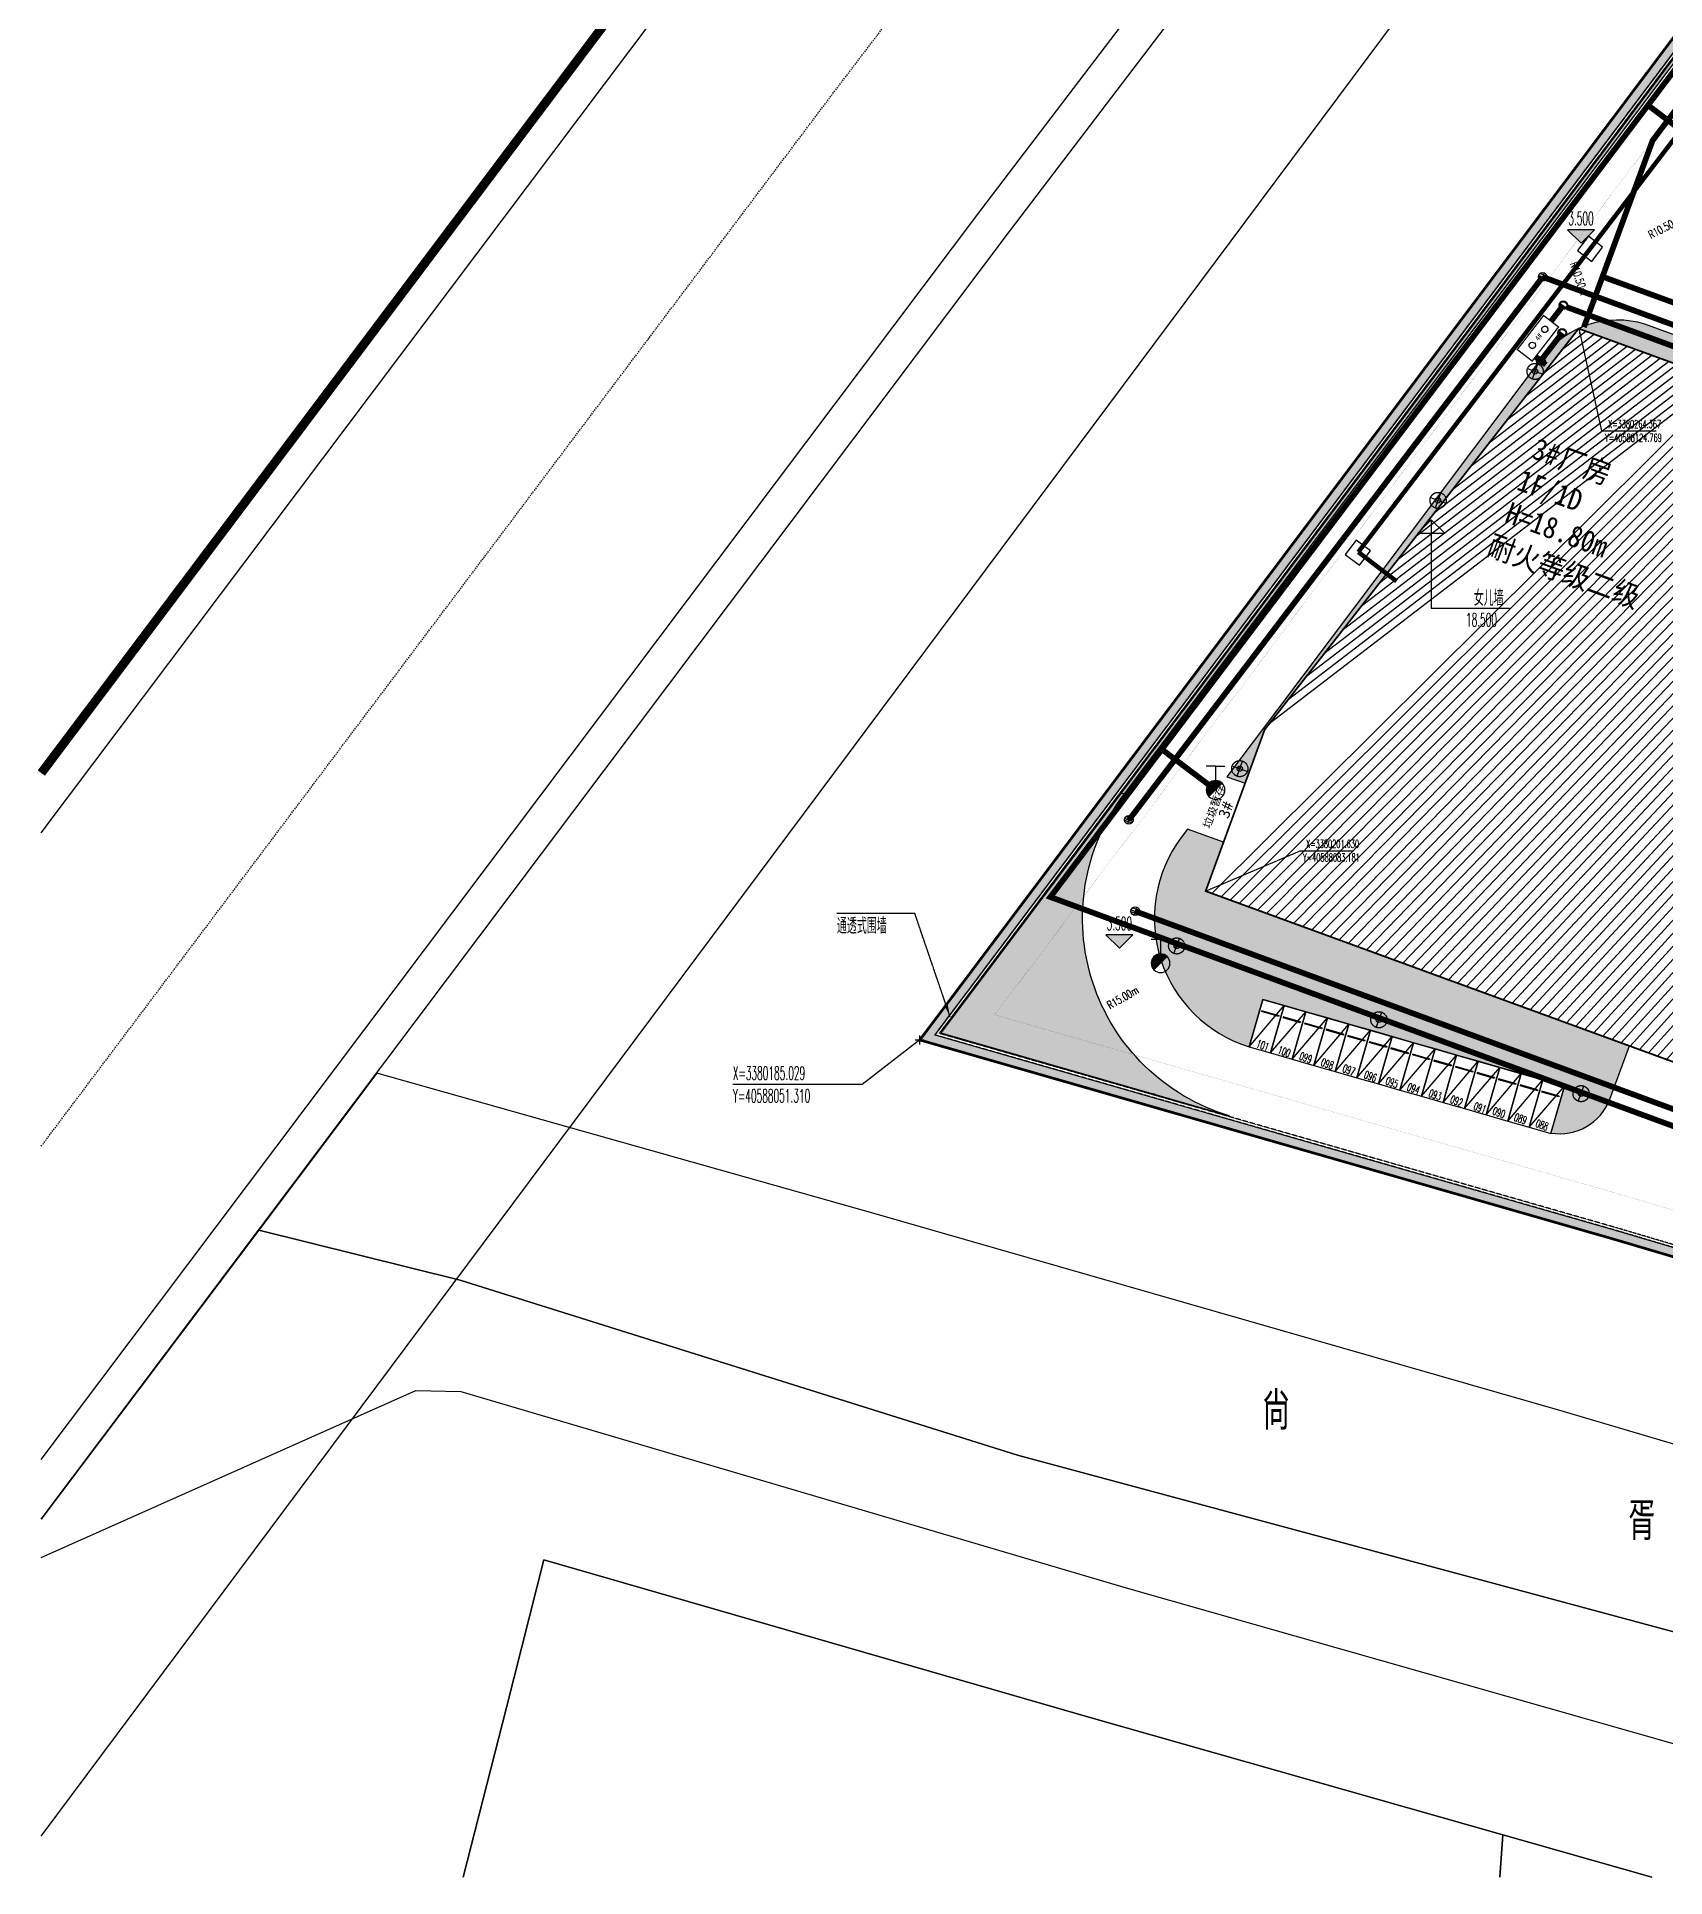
# Model space of a CAD drawing. Extents: x 40587128995 to 40589176181, y 3379422231 to 3381196839.
# Drawn here: x 40587952864 to 40588134414, y 3380091657 to 3380296907 of the extents above; entities that cross this region are included whole.
import ezdxf

# ---------------------------------------------------------------- set-up
doc = ezdxf.new("R2010")
doc.units = 0
doc.header["$LTSCALE"] = 10
for name, pattern in [('CENTER', [50.800000000000004, 31.75, -6.35, 6.35, -6.35]), ('CONTINOUS', [0]), ('DASH', [0.35, 0.25, -0.1]), ('DASHDOT', [25.399999999999995, 12.7, -6.349999999999999, 0, -6.349999999999999]), ('DOTE', [2.4200000000000004, 2, -0.2, 0.02, -0.2]), ('PHANTOM2', [31.749999999999986, 15.875, -3.174999999999999, 3.174999999999999, -3.174999999999999, 3.174999999999999, -3.174999999999999])]:
    doc.linetypes.add(name, pattern=pattern)
for name, color, linetype in [('0-HX', 1, 'Continuous'), ('00-GHBJ', 7, 'Continuous'), ('00-HLBJ', 5, 'Continuous'), ('A-AXIS-DOTE', 14, 'DOTE'), ('A-Car', 155, 'Continuous'), ('A-CURTAIN', 84, 'Continuous'), ('A-HATCH-1', 252, 'Continuous'), ('A-LIN-V', 9, 'Continuous'), ('A-SFCE', 30, 'Continuous'), ('A-建筑提资施工单位', 211, 'Continuous'), ('AS-WALL', 40, 'Continuous'), ('EQUIP_消火栓', 7, 'Continuous'), ('Gps-ZF污水', 2, 'TG_W'), ('JT-路缘石线', 5, 'Continuous'), ('JT-道路中心线', 1, 'DASHDOT'), ('JT-道路名称', 7, 'Continuous'), ('JT-道路红线', 7, 'Continuous'), ('PUB_TEXT', 7, 'Continuous'), ('WELL_污水', 2, 'Continuous'), ('WELL_雨水', 4, 'Continuous'), ('WIRE-照明', 1, 'Continuous'), ('YD-规划单元', 6, 'PHANTOM2'), ('建-尺寸', 3, 'Continuous'), ('建-文字', 7, 'Continuous'), ('建-标高', 3, 'Continuous'), ('建筑物控制线', 7, 'Continuous'), ('总-坐标', 3, 'Continuous'), ('高压线', 210, 'Continuous')]:
    doc.layers.add(name, color=color, linetype=linetype)
for name, color, linetype, lineweight in [('Gps-ZF消防', 1, 'TG_X', 60), ('Gps-ZF给水', 3, 'TG_J', 60), ('Gps-ZF雨水', 4, 'TG_Y', 60)]:
    doc.layers.add(name, color=color, linetype=linetype, lineweight=lineweight)
doc.styles.add('-宋体', font='', dxfattribs={"width": 0.75})
doc.styles.add('_TCH_DIM', font='SIMPLEX', dxfattribs={"width": 0.7, "bigfont": 'GBCBIG'})
doc.styles.add('A-DIM', font='SIMPLEX', dxfattribs={"bigfont": 'GBCBIG'})
doc.styles.add('A-STANDARD', font='SIMPLEX', dxfattribs={"width": 0.7, "bigfont": 'GBCBIG'})
doc.styles.get("Standard").update_dxf_attribs({"font": 'GBENOR', "width": 0.7, "bigfont": 'GBCBIG'})
doc.styles.add('TG_LINETYPE', font='SIMPLEX', dxfattribs={"width": 0.8, "height": 3, "bigfont": 'HZTXT'})
doc.styles.add('黑体', font='simhei.ttf', dxfattribs={"width": 0.9})
doc.styles.get('-宋体').set_extended_font_data('SimSun')
doc.linetypes.add('TG_GD', pattern='A,2,-0.7,["GD",TG_LINETYPE,S=0.1,R=0,X=-0.6,Y=-0.15],0', length=2.7)
doc.linetypes.add('TG_J', pattern='A,2,-0.3,["J",TG_LINETYPE,S=0.1,R=0,X=-0.23,Y=-0.15],0', length=2.3)
doc.linetypes.add('TG_W', pattern='A,2,-0.3,["W",TG_LINETYPE,S=0.1,R=0,X=-0.23,Y=-0.15],0', length=2.3)
doc.linetypes.add('TG_X', pattern='A,5,-0.3,["X",TG_LINETYPE,S=0.1,R=0,X=-0.23,Y=-0.15],0', length=5.3)
doc.linetypes.add('TG_Y', pattern='A,2,-0.3,["Y",TG_LINETYPE,S=0.1,R=0,X=-0.25,Y=-0.15],0', length=2.3)
pattern_1 = [(19.99999999999998, (440.107795715332, 194.2398300170898), (956.275963936384, 2050.740422578524), [240, -48, 64, -48, 240, -960]), (19.99999999999998, (348.5154342651367, 211.9834671020508), (956.275963936384, 2050.740422578524), [160, -120, 240, -120, 160, -800]), (19.99999999999998, (655.8504104614258, 1004.918022155762), (956.275963936384, 2050.740422578524), [200, -80, 200, -1120]), (19.99999999999998, (-205.3501281738281, 1032.003547668457), (956.275963936384, 2050.740422578524), [80, -160, 80, -1280]), (110, (-54.99931335449219, 1086.72677230835), (-2050.740422578524, 956.275963936384), [143.9999999999999, -1456]), (110, (724.3924865722656, 348.7915229797363), (-2050.740422578524, 956.275963936384), [159.9999999999999, -1440]), (110, (881.3766403198242, 1087.002857208252), (-2050.740422578524, 956.275963936384), [159.9999999999999, -1440]), (65.00000000000001, (925.3208694458008, 404.8966331481934), (-547.2322293314808, 1503.508193286057), [160, -2102.7416992]), (154.9999999999999, (534.4087371826172, 262.6162528991699), (-1503.508193286057, -547.2322293314808), [160, -2102.741699199999]), (83.43494882, (877.4794540405273, 395.9972076416016), (-547.2322292444445, 1503.508193285503), [160, -3417.7087632]), (95.96375653, (799.5678939819336, 376.1531410217285), (-547.2322291846804, 1503.508193052025), [159.9999999999999, -6436.969001599999]), (95.96375653, (956.5520477294922, 1114.364471435547), (-547.2322291846804, 1503.508193052025), [128, -6468.969001599999]), (95.96375653, (-24.92916107177734, 1097.671417236328), (-547.2322291846804, 1503.508193052025), [112, -6484.969001599998]), (124.03624347, (649.2170791625977, 321.4299125671387), (-547.2322292935037, 1503.508193012417), [160, -6436.9690016]), (124.03624347, (806.2012252807617, 1059.641246795654), (-547.2322292935037, 1503.508193012417), [128, -6468.9690016]), (124.03624347, (-85.06947326660156, 1075.782127380371), (-547.2322292935037, 1503.508193012417), [112, -6484.9690016]), (136.5650512, (576.7778244018555, 286.5507621765137), (-547.2322299226216, 1503.508193038666), [159.9999999999999, -3417.706876319999])]

# ---------------------------------------------------------------- blocks, each defined once
blk = doc.blocks.new('GGRrrrr')
at = {"layer": 'A-CURTAIN'}
h = blk.add_hatch(dxfattribs=at)
h.set_pattern_fill('草坪或沼泽', color=256, scale=400, angle=19.99999999999998)
h.set_pattern_definition(pattern_1)
h.paths.add_polyline_path([(1393117.320922852, 618300.9193000793), (1393292.936767578, 540880.4741477966), (1330517.002159119, 532866.5696678162), (1241737.975387573, 527102.5202484131), (1161598.890319824, 521245.7613601685), (1240382.850791931, 783371.5528144836), (1244595.073738098, 797109.7279624939), (1261185.678756714, 852563.1131820679), (1335771.367614746, 847453.3053207397), (1355485.375518799, 842594.5098495483), (1380777.422203064, 840861.7712898254), (1392639.610717773, 828900.035358429), (1392845.235137939, 738250.2696037292), (1391845.237701416, 738248.0012702942), (1391806.246421814, 755447.9559936523), (1391306.45426178, 755446.8222770691), (1391785.831069946, 764447.9511528015), (1391640.544288635, 828487.3259391785), (1380332.88168335, 839889.8824043274), (1355330.389472961, 841602.7838134766), (1335616.381584167, 846461.5792884827), (1261914.650527954, 851510.8278846741), (1245552.140869141, 796819.8416023254), (1241339.732727051, 783081.0626220703), (1162974.660324097, 522348.9729347229), (1241669.135520935, 528100.1562232971), (1330421.199440002, 533862.4550628662), (1392290.937599182, 541760.6755371094), (1392117.323532104, 618298.6509666443)])
h.paths.add_polyline_path([(1393076.15146637, 636450.5321846008), (1392076.154045105, 636448.2638511658), (1392062.989784241, 641998.404788971), (1391563.607894897, 641997.2195243835), (1392041.628883362, 650998.2749595642), (1391886.520614624, 720048.3890342712), (1392886.518035889, 720050.6573638916)])
h = blk.add_hatch(dxfattribs=at)
h.set_pattern_fill('草坪或沼泽', color=256, scale=400, angle=19.99999999999998)
h.set_pattern_definition([(19.99999999999998, (440.107795715332, 194.2398300170898), (956.2759639363836, 2050.740422578524), [240, -48, 64, -48, 240, -960]), (19.99999999999998, (348.5154342651367, 211.9834671020508), (956.2759639363836, 2050.740422578524), [160, -120, 240, -120, 160, -800]), (19.99999999999998, (655.8504104614258, 1004.918022155762), (956.2759639363836, 2050.740422578524), [200, -80, 200, -1120]), (19.99999999999998, (-205.3501281738281, 1032.003547668457), (956.2759639363836, 2050.740422578524), [80, -160, 80, -1280]), (110, (-54.99931335449219, 1086.72677230835), (-2050.740422578524, 956.2759639363836), [143.9999999999999, -1456]), (110, (724.3924865722656, 348.7915229797363), (-2050.740422578524, 956.2759639363836), [159.9999999999999, -1440]), (110, (881.3766403198242, 1087.002857208252), (-2050.740422578524, 956.2759639363836), [159.9999999999999, -1440]), (65.00000000000001, (925.3208694458008, 404.8966331481934), (-547.2322293314807, 1503.508193286057), [160, -2102.7416992]), (154.9999999999999, (534.4087371826172, 262.6162528991699), (-1503.508193286057, -547.2322293314807), [160, -2102.741699199999]), (83.43494882, (877.4794540405273, 395.9972076416016), (-547.2322292444445, 1503.508193285503), [160, -3417.7087632]), (95.96375653, (799.5678939819336, 376.1531410217285), (-547.2322291846804, 1503.508193052025), [159.9999999999999, -6436.969001599999]), (95.96375653, (956.5520477294922, 1114.364471435547), (-547.2322291846804, 1503.508193052025), [128, -6468.969001599999]), (95.96375653, (-24.92916107177734, 1097.671417236328), (-547.2322291846804, 1503.508193052025), [112, -6484.969001599998]), (124.03624347, (649.2170791625977, 321.4299125671387), (-547.2322292935037, 1503.508193012417), [160, -6436.9690016]), (124.03624347, (806.2012252807617, 1059.641246795654), (-547.2322292935037, 1503.508193012417), [128, -6468.9690016]), (124.03624347, (-85.06947326660156, 1075.782127380371), (-547.2322292935037, 1503.508193012417), [112, -6484.9690016]), (136.5650512, (576.7778244018555, 286.5507621765137), (-547.232229922622, 1503.508193038667), [159.9999999999999, -3417.706876319999])])
edge = h.paths.add_edge_path()
edge.add_line((1391002.783584595, 755446.1334381104), (1391033.862896324, 755969.2298610318))
edge.add_line((1391033.86289978, 755969.2298622131), (1391484.60933056, 764440.2374043328))
edge.add_line((1391484.609329224, 764440.2374038696), (1391240.917746339, 828322.242167785))
edge.add_line((1391240.917747498, 828322.2421684265), (1380155.065434195, 839501.1268444082))
edge.add_line((1380155.065429688, 839501.1268424988), (1355268.395031075, 841206.093397873))
edge.add_line((1355268.39503479, 841206.0933990479), (1335554.387081419, 846064.8888675765))
edge.add_line((1335554.387077332, 846064.8888664246), (1262206.239214119, 851089.9137592164))
edge.add_line((1262206.239219666, 851089.9137611389), (1173161.430034699, 554852.1791891612))
edge.add_line((1173161.430030823, 554852.1791877747), (1173522.489795612, 554879.6278408373))
edge.add_line((1173522.4897995, 554879.6278419495), (1259298.694751966, 840247.1814245735))
edge.add_line((1259298.694747925, 840247.1814231873), (1260664.251583645, 840250.287743258))
edge.add_line((1260664.251579285, 840250.2877464294), (1260650.720505403, 845748.0085758491))
edge.add_line((1260650.72051239, 845748.0085716248), (1335651.042472096, 845918.1516353745))
edge.add_line((1335651.042472839, 845918.151638031), (1335663.543034486, 840420.7167655955))
edge.add_line((1335663.543029785, 840420.7167663574), (1342663.498677632, 840436.620142065))
edge.add_line((1342663.498680115, 840436.6201400757), (1342656.698541388, 843434.4194341273))
edge.add_line((1342656.698539734, 843434.4194335938), (1345656.684828249, 843441.2245361431))
edge.add_line((1345656.684829712, 843441.2245368958), (1345663.514863657, 840443.5152480957))
edge.add_line((1345663.514862061, 840443.515247345), (1365660.002805453, 840488.87754378))
edge.add_line((1365660.002807617, 840488.8775444031), (1374552.106933233, 839873.2337869616))
edge.add_arc((1367357.655082703, 824128.4532546997), 17310.63983173795, 5.5802626876526915, 65.44234737564938, ccw=False)
edge.add_line((1384586.259040833, 825811.7408561707), (1385552.940604924, 825812.0992239242))
edge.add_line((1385552.940605164, 825812.0992240906), (1390246.63666195, 825822.7249858105))
edge.add_line((1390246.636665344, 825822.72498703), (1390404.911168448, 755445.2751032704))
edge.add_line((1390404.911170959, 755445.2751045227), (1391002.783589707, 755446.1334401162))
h = blk.add_hatch(dxfattribs=at)
h.set_pattern_fill('草坪或沼泽', color=256, scale=400, angle=19.99999999999998)
h.set_pattern_definition(pattern_1)
edge = h.paths.add_edge_path()
edge.add_line((1185748.074562073, 560630.0388450623), (1185733.640342871, 566993.2914012733))
edge.add_line((1185733.640342712, 566993.2914009094), (1203143.912731761, 621069.6545047899))
edge.add_line((1203143.912742615, 621069.6545028687), (1235910.93553076, 621144.0030057082))
edge.add_arc((1232910.943313599, 621137.1773109436), 2999.999985297673, 0.1303612998922534, 87.61311056244813)
edge.add_line((1233035.884391785, 624134.5744552612), (1209907.398558564, 624081.9055503625))
edge.add_arc((1210514.833221436, 613566.1014328003), 10533.33342763112, 93.30595849659449, 162.2692528149877)
edge.add_line((1200481.852256775, 616773.9675941467), (1193114.388335245, 592268.2086978712))
edge.add_line((1193114.388336182, 592268.2086982727), (1183603.077510351, 560625.1731884984))
edge.add_line((1183603.077507019, 560625.1731872559), (1185748.074572494, 560630.0388427951))
h = blk.add_hatch(dxfattribs=at)
h.set_pattern_fill('草坪或沼泽', color=256, scale=400, angle=19.99999999999998)
h.set_pattern_definition(pattern_1)
edge = h.paths.add_edge_path()
edge.add_line((1173512.305244446, 554845.7449989319), (1173155.085936737, 554831.0713842202))
edge.add_line((1173155.0859375, 554831.0713844299), (1163524.968235145, 522790.2575555341))
edge.add_line((1163524.968238831, 522790.2575569153), (1188194.999978613, 524593.2033733372))
edge.add_line((1188194.999977112, 524593.2033729553), (1196898.305926643, 525229.2620976403))
edge.add_arc((1195519.698471069, 548182.0357627869), 22994.13789069359, 163.1539962715134, 273.4372146258146, ccw=False)
h = blk.add_hatch(dxfattribs=at)
h.set_pattern_fill('草坪或沼泽', color=256, scale=400, angle=19.99999999999998)
h.set_pattern_definition(pattern_1)
edge = h.paths.add_edge_path()
edge.add_line((1185763.953125, 553630.0568504333), (1181497.566036912, 553620.3790911356))
edge.add_line((1181497.56603241, 553620.3790893555), (1181163.316101037, 552508.3680380676))
edge.add_arc((1195532.515228271, 548191.2631492615), 15003.70881224868, 163.2775469475754, 272.9902600297627)
edge.add_line((1196315.20161438, 533207.983127594), (1195914.317433031, 538693.353841225))
edge.add_line((1195914.317428589, 538693.3538398743), (1230821.221517936, 541244.4351195028))
edge.add_line((1230821.22151947, 541244.4351196289), (1231217.218756597, 535825.9330934063))
edge.add_line((1231217.21875, 535825.9330940247), (1231219.128530798, 535799.8013059333))
edge.add_arc((1230091.420585632, 541693.2821273804), 6000.403436568175, 280.8325127464313, 359.2841170360192)
edge.add_line((1236091.355659485, 541618.3119468689), (1236076.986068722, 547944.4649811573))
edge.add_line((1236076.986068726, 547944.4649810791), (1185777.108986019, 547830.3659859998))
edge.add_line((1185777.108985901, 547830.3659858704), (1185763.953120482, 553630.0568484234))
blk.add_line((1188194.999992371, 524652.3215293884), (1188194.999977112, 524593.2033729553), dxfattribs=at)
for points in [[(1330517.002159119, 532866.5696678162), (1241737.975387573, 527102.5202484131), (1161598.890319824, 521245.7613601685), (1240382.850791931, 783371.5528144836)], [(1241339.732727051, 783081.0626220703), (1162974.660324097, 522348.9729347229), (1241669.135520935, 528100.1562232971), (1330421.199440002, 533862.4550628662)], [(1262206.239219666, 851089.9137611389), (1173161.430030823, 554852.1791877747), (1173522.4897995, 554879.6278419495), (1259298.694747925, 840247.1814231873)]]:
    blk.add_lwpolyline(points, dxfattribs=at)
for points in [[(1185748.074562073, 560630.0388450623), (1185733.640342712, 566993.2914009094), (1203143.912742615, 621069.6545028687), (1235910.935531616, 621144.0030059814, 0.4014032657888819), (1233035.884391785, 624134.5744552612), (1209907.3985672, 624081.9055480957, 0.3103326616780871), (1200481.852256775, 616773.9675941467), (1193114.388336182, 592268.2086982727), (1183603.077507019, 560625.1731872559)], [(1185763.953125, 553630.0568504333), (1181497.56603241, 553620.3790893555), (1181163.316101074, 552508.3680381775, 0.5189748700477782), (1196315.20161438, 533207.983127594), (1196315.20161438, 533207.983127594), (1195914.317428589, 538693.3538398743), (1230821.22151947, 541244.4351196289), (1231217.21875, 535825.9330940247), (1231219.12853241, 535799.8013038635, 0.3563377193979856), (1236091.355659485, 541618.3119468689), (1236076.986068726, 547944.4649810791), (1185777.108985901, 547830.3659858704)]]:
    blk.add_lwpolyline(points, format="xyb", close=True, dxfattribs=at)
blk.add_lwpolyline([(1173512.305244446, 554845.7449989319), (1173155.0859375, 554831.0713844299), (1163524.968238831, 522790.2575569153), (1188194.999977112, 524593.2033729553), (1196898.305923462, 525229.262096405, -0.5221387178512485), (1173512.305244446, 554845.7449989319)], format="xyb", dxfattribs=at)
blk = doc.blocks.new('建筑-停车位-2400x5300')
blk.add_lwpolyline([(-49.99999999813735, 199.9999999757856), (-50.00000090897083, -5299.999999886379), (2449.999999089167, -5299.999999826774), (2449.999999998137, 200.0000000335276)], close=True)
for points in [[(2449.999999998137, 200.0000000335276), (-50.00000090897083, -5299.999999886379)], [(199.9999990900978, -3953.625492763415), (2199.999999090098, -3953.625492763415)], [(199.9999990900978, -4053.625492763415), (199.9999990900978, -3953.625492763415)], [(199.9999990900978, -4053.625492763415), (2199.999999090098, -4053.625492763415)], [(2199.999999090098, -4053.625492763415), (2199.999999090098, -3953.625492763415)]]:
    blk.add_lwpolyline(points)
blk = doc.blocks.new('G$C29A62568')
at = {"layer": 'A-Car', "extrusion": (7.110402563980044e-08, 1.939792531973538e-07, 0.9999999999999788), "rotation": 163.8498797130952}
for p in [(40588089603.94749, 3380184370.390605, 3541.662203707585), (40588092005.28807, 3380183675.003173, 3541.662239561831), (40588094406.62849, 3380182979.615669, 3541.662275416053), (40588096807.96908, 3380182284.228163, 3541.662311270283), (40588099209.30947, 3380181588.840583, 3541.662347124491), (40588101610.65005, 3380180893.453147, 3541.662382978735), (40588104011.99055, 3380180198.065653, 3541.662418832972), (40588106413.33098, 3380179502.678147, 3541.662454687192), (40588108814.67155, 3380178807.290643, 3541.662490541424), (40588111216.01197, 3380178111.903205, 3541.66252639566), (40588113617.35252, 3380177416.515772, 3541.662562249901), (40588116018.69295, 3380176721.128339, 3541.662598104139), (40588118420.03382, 3380176025.740703, 3.402399852619055), (40588120821.37433, 3380175330.353196, 3.402399852616782)]:
    blk.add_blockref('建筑-停车位-2400x5300', p, dxfattribs=at)
blk = doc.blocks.new('55555555555555555555555555555')
at = {"layer": '建-文字', "style": 'A-STANDARD', "width": 0.4941176470588236}
for s, p in [('101', (40588088737.00387, 3380184250.540771)), ('100', (40588091139.91292, 3380183560.592903)), ('099', (40588093542.82198, 3380182870.645033)), ('098', (40588095945.73098, 3380182180.697177)), ('097', (40588098348.64005, 3380181490.749302)), ('096', (40588100751.54911, 3380180800.80143)), ('095', (40588103154.45812, 3380180110.853571)), ('094', (40588105557.36718, 3380179420.905703)), ('093', (40588107960.27628, 3380178730.957824)), ('092', (40588110363.18529, 3380178041.010108)), ('091', (40588112956.099, 3380177281.641963)), ('090', (40588115082.93716, 3380176748.730417)), ('089', (40588117485.84621, 3380176058.782547)), ('088', (40588119888.75526, 3380175368.834669))]:
    blk.add_text(s, height=892.5, rotation=339.9297114345931, dxfattribs=at).set_placement(p)
blk = doc.blocks.new('G$C8544DC05')
at = {"layer": 'A-AXIS-DOTE'}
for points in [[(-0.4500000402331352, -1.499999985098839), (0.4499999657273293, -1.49999999627471)], [(-5.21540641784668e-08, -1.949999995529652), (-7.450580596923828e-09, -1.049999989569187)]]:
    blk.add_lwpolyline(points, dxfattribs=at)
at = {"layer": 'A-LIN-V', "linetype": 'DASH', "ltscale": 0.001}
blk.add_circle((-3.725290298461914e-08, -1.49999999627471), 0.4500000024073871, dxfattribs=at)
at = {"layer": 'A-LIN-V'}
blk.add_circle((-3.725290298461914e-08, -1.49999999627471), 0.1500000024073871, dxfattribs=at)
at = {"layer": '建-文字', "style": 'A-STANDARD', "width": 0.7}
blk.add_text('路灯', height=0.1762962962962963, dxfattribs=at).set_placement((-0.120827428996563, -1.579730201512575))
blk = doc.blocks.new('00总图-C')
at = {"layer": 'A-AXIS-DOTE'}
blk.add_hatch(color=256, dxfattribs=at).paths.add_polyline_path([(40588054689.25334, 3380187610.625519), (40588054394.30681, 3380189094.878442), (40588054015.7234, 3380188965.748251)], flags=17)
at = {"layer": 'A-HATCH-1'}
h = blk.add_hatch(dxfattribs=at)
h.set_pattern_fill('ANSI31', color=256, scale=600)
h.set_pattern_definition([(45, (0, 0), (-673.5192090801867, 673.5192090801867), [])])
h.paths.add_polyline_path([(40588089757.16908, 3380219628.731724), (40588083180.85894, 3380201629.203375), (40588257603.73141, 3380137902.038649), (40588282723.98868, 3380206656.82238), (40588124769.27721, 3380264367.177512)])
at = {"layer": '建-标高'}
for points in [[(40588125031.82762, 3380273879.753905), (40588126531.82762, 3380275379.753905), (40588123531.82762, 3380275379.753905)], [(40588073559.75908, 3380195263.441412), (40588075059.75908, 3380196763.441412), (40588072059.75908, 3380196763.441412)]]:
    blk.add_hatch(color=256, dxfattribs=at).paths.add_polyline_path(points, flags=17)
at = {"layer": '总-坐标'}
for points in [[(40588124769.27729, 3380264367.177482), (40588124821.12871, 3380263764.092528), (40588124977.33083, 3380263798.746521)], [(40588083180.97771, 3380201629.528559), (40588083764.2455, 3380201791.388724), (40588083701.46056, 3380201938.55547)]]:
    blk.add_hatch(color=256, dxfattribs=at).paths.add_polyline_path(points, flags=17)
at = {"color": 1, "linetype": 'DASH', "ltscale": 3, "const_width": 300}
blk.add_lwpolyline([(40588374373.70446, 3380393980.898591), (40588367371.55781, 3380409302.927993), (40588344233.50639, 3380419662.492842), (40588327409.83178, 3380431029.725266), (40588259176.22743, 3380461579.853973), (40588224457.8989, 3380415266.100388), (40588215760.93867, 3380403827.430825), (40588051310.19777, 3380185028.900704), (40588128542.3989, 3380162853.200386), (40588213851.09889, 3380137607.100389), (40588275532.99889, 3380123451.400389)], close=True, dxfattribs=at)
at = {"layer": '0-HX', "linetype": 'CENTER', "ltscale": 0.2}
blk.add_line((40588128542.4, 3380162853.2), (40588213851.10001, 3380137607.1), dxfattribs=at)
blk.add_lwpolyline([(40588374373.70446, 3380393980.898591), (40588367371.55781, 3380409302.927993), (40588344233.50639, 3380419662.492842), (40588327409.83178, 3380431029.725266), (40588259176.22743, 3380461579.853973), (40588224457.8989, 3380415266.100388), (40588215760.93867, 3380403827.430825), (40588051310.19777, 3380185028.900704), (40588128542.3989, 3380162853.200386), (40588213851.09889, 3380137607.100389), (40588275532.99889, 3380123451.400389)], close=True, dxfattribs=at)
at = {"layer": '00-GHBJ', "lineweight": -3}
for points in [[(40588228683.5981, 3380091657.2), (40588181681.8, 3380105459.5), (40588181681.8, 3380105459.5), (40588178373.6, 3380106324.8), (40588178373.6, 3380106324.8), (40588166203.7, 3380110004.7), (40588166203.7, 3380110004.7), (40588137573.4, 3380118412.2), (40588137573.4, 3380118412.2), (40588062190.1, 3380138734.1), (40588062190.1, 3380138734.1), (40588000055.7, 3380158223.4), (40588000055.7, 3380158223.4), (40587977606.9, 3380163829.5), (40587977606.9, 3380163829.5), (40587953364.21122, 3380131584.331925)], [(40588116314.8, 3380096380.5), (40588070169, 3380109506), (40588070169, 3380109506), (40588009396.6, 3380127037.2), (40588009396.6, 3380127037.2), (40588005244.1, 3380110573.2), (40588005244.1, 3380110573.2), (40588000409.47869, 3380091657.2)], [(40588005244.1, 3380110573.2), (40588009396.6, 3380127037.2), (40588009396.6, 3380127037.2), (40588070169, 3380109506), (40588070169, 3380109506), (40588116314.8, 3380096380.5), (40588116314.8, 3380096380.5), (40588132920.57584, 3380091657.2)], [(40588000409.47517, 3380091657.2), (40588005244.1, 3380110573.2)], [(40588132920.57584, 3380091657.2), (40588116314.8, 3380096380.5), (40588116314.8, 3380096380.5), (40588115981.39875, 3380091657.2)], [(40588115981.39875, 3380091657.2), (40588116314.8, 3380096380.5)]]:
    blk.add_lwpolyline(points, dxfattribs=at)
at = {"layer": '00-HLBJ'}
blk.add_lwpolyline([(40588273516.70723, 3380103361.461239), (40588208738.72647, 3380118227.628645), (40588208738.72647, 3380118227.628645), (40588122911.82647, 3380143627.128645), (40588122911.82647, 3380143627.128645), (40588045797.12647, 3380165769.128645), (40588045797.12647, 3380165769.128645), (40587990761.70316, 3380181326.658241), (40587990761.70316, 3380181326.658241), (40587977606.90001, 3380163829.5), (40587977606.90001, 3380163829.5), (40588000055.70001, 3380158223.400001), (40588000055.70001, 3380158223.400001), (40588062190.10002, 3380138734.1), (40588062190.10002, 3380138734.1), (40588137573.40002, 3380118412.200001), (40588137573.40002, 3380118412.200001), (40588166203.70001, 3380110004.700001), (40588166203.70001, 3380110004.700001), (40588178373.60001, 3380106324.800001), (40588178373.60001, 3380106324.800001), (40588181681.80001, 3380105459.5), (40588181681.80001, 3380105459.5), (40588228683.59811, 3380091657.2)], dxfattribs=at)
at = {"layer": 'A-AXIS-DOTE'}
for p, q in [((40588050753.73432, 3380199148.765337), (40588042071.07278, 3380199148.765337)), ((40588054689.25334, 3380187610.625519), (40588050753.73432, 3380199148.765337))]:
    blk.add_line(p, q, dxfattribs=at)
at = {"layer": 'A-SFCE', "linetype": 'DASH'}
for points in [[(40588297421.67845, 3380186275.2518), (40588274896.56686, 3380124623.454611), (40588214105.07052, 3380138574.811246), (40588128822.27942, 3380163813.243817), (40588052982.28779, 3380185589.19868), (40588216558.6606, 3380403224.398946), (40588225255.99951, 3380414663.566556), (40588259497.00459, 3380460340.577489), (40588326921.93321, 3380430152.515933), (40588343745.60792, 3380418785.283481), (40588361534.81735, 3380410820.547568), (40588366618.76474, 3380408544.319479), (40588373293.57961, 3380393938.554342), (40588351315.52277, 3380333784.059697), (40588347755.68797, 3380325498.369755)], [(40588297139.89675, 3380186378.203611), (40588274705.63725, 3380124975.070877), (40588214181.26199, 3380138865.124507), (40588128906.24356, 3380164101.256846), (40588053483.91479, 3380185757.288075), (40588216797.97619, 3380403043.488082), (40588225495.42977, 3380414482.806521), (40588259593.23772, 3380459968.794543), (40588326775.56367, 3380429889.353124), (40588343599.23837, 3380418522.120672), (40588361412.22539, 3380410546.738856), (40588366392.92683, 3380408316.736924), (40588372969.54214, 3380393925.851067), (40588351036.59865, 3380333894.832758), (40588347480.05086, 3380325616.793515)]]:
    blk.add_lwpolyline(points, dxfattribs=at)
at = {"layer": 'AS-WALL', "color": 20, "true_color": 0xf72408, "const_width": 200.0000000000001}
blk.add_lwpolyline([(40588089757.16908, 3380219628.731724), (40588083180.85894, 3380201629.203375), (40588257603.73141, 3380137902.038649), (40588282723.98868, 3380206656.82238), (40588124769.27721, 3380264367.177512)], close=True, dxfattribs=at)
at = {"layer": 'JT-路缘石线', "ltscale": 10}
for p, q in [((40588058241.99999, 3380277739), (40588135061.59999, 3380378654.9)), ((40587953364.21122, 3380138241.233315), (40588058241.99999, 3380277739))]:
    blk.add_line(p, q, dxfattribs=at)
blk.add_lwpolyline([(40587953364.21122, 3380208139.30594), (40588024743.6, 3380303080.9), (40588101635.59999, 3380404092), (40588151823.79999, 3380470101.9), (40588161238.59999, 3380482661.1)], dxfattribs=at)
at = {"layer": 'JT-道路中心线', "flags": 128}
blk.add_lwpolyline([(40587953364.21122, 3380173190.251926), (40588041492.8, 3380290410), (40588118350.4, 3380391375.9), (40588168585.5, 3380457447.5), (40588202101.37713, 3380502157.2)], dxfattribs=at)
at = {"layer": 'JT-道路红线', "const_width": 1000}
blk.add_lwpolyline([(40587953364.21122, 3380214796.220332), (40588021553.3, 3380305494.4), (40588098451.8, 3380406514.1), (40588148631.09999, 3380472512.2), (40588157708.3, 3380484621.1)], dxfattribs=at)
at = {"layer": 'JT-道路红线'}
blk.add_lwpolyline([(40587953364.21122, 3380131584.317257), (40588061432.3, 3380275325.5), (40588138244.59999, 3380376231.9), (40588138247.59999, 3380376235.7), (40588138250.49999, 3380376239.6), (40588138253.39999, 3380376243.4), (40588191826.09999, 3380446704.8)], dxfattribs=at)
at = {"layer": 'YD-规划单元', "ltscale": 2, "const_width": 1, "flags": 128}
blk.add_lwpolyline([(40588202729.90428, 3380502157.2), (40588184977.99999, 3380477547.2), (40588119207.59999, 3380393357.8), (40588029278.7, 3380274194.2), (40587961257.39999, 3380183824), (40587953364.21122, 3380173332.789425)], dxfattribs=at)
at = {"layer": '建-尺寸'}
for points in [[(40588133211.0677, 3380274134.735587, 0, 0, 0), (40588139605.25226, 3380277444.47935, 198, 0, 0), (40588140138.10098, 3380277720.29133, 0, 0, 0)], [(40588123510.95014, 3380271280.306677, 0, 0, 0), (40588125384.69237, 3380265475.099876, 198, 0, 0), (40588125568.99157, 3380264904.106179, 0, 0, 0)], [(40588072912.81543, 3380188221.802412, 0, 0, 0), (40588078389.41016, 3380191358.374454, 198, 0, 0), (40588078910.06547, 3380191656.565752, 0, 0, 0)]]:
    blk.add_lwpolyline(points, format="xyseb", dxfattribs=at)
at = {"layer": '建-标高'}
for p, q in [((40588125031.82762, 3380273879.753905), (40588123531.82762, 3380275379.753905)), ((40588126531.82762, 3380275379.753905), (40588123531.82762, 3380275379.753905)), ((40588125031.82762, 3380273879.753905), (40588126531.82762, 3380275379.753905)), ((40588108332.36956, 3380243034.628854), (40588106832.36956, 3380241534.628854)), ((40588108332.36956, 3380243034.628854), (40588109832.36956, 3380241534.628854)), ((40588108332.36956, 3380243034.628854), (40588108332.36956, 3380233187.296232)), ((40588106832.36956, 3380241534.628854), (40588109832.36956, 3380241534.628854)), ((40588108332.36956, 3380233187.296232), (40588117074.57379, 3380233187.296232)), ((40588073559.75908, 3380195263.441412), (40588072059.75908, 3380196763.441412)), ((40588075059.75908, 3380196763.441412), (40588072059.75908, 3380196763.441412)), ((40588073559.75908, 3380195263.441412), (40588075059.75908, 3380196763.441412))]:
    blk.add_line(p, q, dxfattribs=at)
at = {"layer": '建筑物控制线', "color": 6, "linetype": 'CENTER', "ltscale": 0.2, "const_width": 10}
blk.add_lwpolyline([(40588368973.08014, 3380393769.17734), (40588363607.59248, 3380405509.885407), (40588341794.0139, 3380415276.44603), (40588324970.33929, 3380426643.678454), (40588260780.11314, 3380455383.471544), (40588228448.40328, 3380412253.433139), (40588219749.53176, 3380400812.249756), (40588059670.64772, 3380187830.390625), (40588129941.80135, 3380167653.417532), (40588215120.95673, 3380142445.654731), (40588272350.83876, 3380129311.671485)], close=True, dxfattribs=at)
at = {"layer": '总-坐标'}
for p, q in [((40588124769.27729, 3380264367.177482), (40588127300, 3380252960)), ((40588127300, 3380252960), (40588133421.5, 3380252960)), ((40588083180.97771, 3380201629.528559), (40588093730, 3380206130)), ((40588093730, 3380206130), (40588099666.7, 3380206130))]:
    blk.add_line(p, q, dxfattribs=at)
at = {"layer": '总-坐标', "color": 6}
for p, q in [((40588051310.19777, 3380185028.900704), (40588044873.96964, 3380180070)), ((40588050810.19777, 3380185028.900704), (40588051810.19777, 3380185028.900704)), ((40588051310.19777, 3380184528.900704), (40588051310.19777, 3380185528.900704)), ((40588044873.96964, 3380180070), (40588030463.96964, 3380180070))]:
    blk.add_line(p, q, dxfattribs=at)
at = {"layer": '高压线'}
for points in [[(40587953364.21122, 3380096223.224099), (40588256020.42388, 3380502157.2)], [(40587953364.21122, 3380127315.967916), (40587995108.19999, 3380145941.3), (40588000151.1, 3380145807.9), (40588074300.09999, 3380123927.5), (40588187421.3, 3380091751.7), (40588187757.80315, 3380091657.2)]]:
    blk.add_lwpolyline(points, dxfattribs=at)
at = {"rotation": 339.7997433640027}
blk.add_blockref('GGRrrrr', (40586781172.12674, 3380096947.084455), dxfattribs=at)
at = {"extrusion": (-7.059998132795915e-08, -1.939148066761998e-07, 0.9999999999999787), "rotation": 0.1297468477867362}
blk.add_blockref('G$C29A62568', (7759349.455236048, -91903963.36278875, 17.27372936161518), dxfattribs=at)
at = {"layer": 'A-LIN-V'}
blk.add_blockref('55555555555555555555555555555', (0, 0), dxfattribs=at)
at = {"layer": 'A-LIN-V', "xscale": 2000, "yscale": 2000, "zscale": 2000, "rotation": 339.9297142500761}
for p in [(40588120941.94147, 3380262409.202542), (40588110126.82646, 3380248020.551203), (40588088015.39964, 3380218103.753177), (40588080983.68819, 3380198333.077628), (40588103526.22424, 3380190096.933566), (40588126068.76027, 3380181860.789501)]:
    blk.add_blockref('G$C8544DC05', p, dxfattribs=at)
at = {"layer": 'A-AXIS-DOTE', "color": 7, "style": '_TCH_DIM', "width": 0.7}
blk.add_text('通透式围墙', height=1762.962962962963, dxfattribs=at).set_placement((40588042071.07295, 3380196873.765337))
at = {"layer": 'JT-道路名称'}
for s, p in [('尙', (40588089544.65673, 3380141559.418992)), ('胥', (40588130295.26839, 3380129266.428649))]:
    blk.add_text(s, height=4199.999999999997, rotation=7.334511762252986e-06, dxfattribs=at).set_placement(p)
at = {"layer": 'PUB_TEXT', "style": '黑体', "width": 1.1}
for s, height, p in [('垃圾暂存', 840.0000000000002, (40588083651.66821, 3380208551.824932)), ('3#', 1260, (40588085696.89485, 3380209603.845822))]:
    blk.add_text(s, height=height, rotation=69.79962398826267, dxfattribs=at).set_placement(p)
at = {"layer": '建-尺寸', "color": 7, "style": 'A-DIM', "width": 0.7058823529411765}
for s, rotation, p in [('R10.50m', 27.36688839045679, (40588132823.8219, 3380274360.771549)), ('R10.50m', 287.8884836151145, (40588123797.67023, 3380271625.043037)), ('R15.00m', 29.8007615474897, (40588072516.32005, 3380188431.189552))]:
    blk.add_text(s, height=892.5, rotation=rotation, dxfattribs=at).set_placement(p)
at = {"layer": '建-文字', "style": '黑体', "width": 0.9}
for s, p in [('3#', (40588119386.64493, 3380249971.299186)), ('厂房', (40588122312.33716, 3380248902.36787)), ('1F/1D', (40588117733.88806, 3380246437.822019)), ('H=18.80m', (40588116403.25986, 3380242825.074916)), ('耐火等级二级', (40588114406.89603, 3380239206.345038))]:
    blk.add_text(s, height=2406.437768240343, rotation=339.9297114345931, dxfattribs=at).set_placement(p)
at = {"layer": '建-标高', "color": 7, "style": 'A-STANDARD'}
for s, height, width, p in [('3.500', 1487.5, 0.4941176470588236, (40588123611.82762, 3380275904.753905)), ('女儿墙', 1762.962962962963, 0.7, (40588113075.14594, 3380233431.808918)), ('18.500', 1487.5, 0.4941176470588236, (40588112202.09039, 3380231156.808918)), ('3.500', 1487.5, 0.4941176470588236, (40588072139.75908, 3380197288.441412))]:
    blk.add_text(s, height=height, dxfattribs=dict(at, width=width)).set_placement(p)
at = {"layer": '总-坐标', "color": 7, "style": 'A-STANDARD', "width": 0.4941176470588236}
for s, p in [('X=3380264.367', (40588128045.5001, 3380253275)), ('Y=40588124.769', (40588127709.5001, 3380251752.5)), ('X=3380201.630', (40588094374.7001, 3380206445)), ('Y=40588083.181', (40588094038.7001, 3380204922.5))]:
    blk.add_text(s, height=892.5, dxfattribs=at).set_placement(p)
at = {"layer": '总-坐标', "color": 6, "style": 'A-STANDARD', "width": 0.4941176470588236}
for s, p in [('X=3380185.029', (40588030463.9698, 3380180595)), ('Y=40588051.310', (40588030463.9698, 3380178057.5))]:
    blk.add_text(s, height=1487.5, dxfattribs=at).set_placement(p)
blk = doc.blocks.new('4#')
at = {"layer": 'Gps-ZF污水', "linetype": 'CONTINOUS', "const_width": 150}
blk.add_lwpolyline([(-20410.67418328507, 40023.72065235346), (-15610.67418328507, 40023.72065235346), (-15610.67418328507, 42123.72065235346), (-20410.67418328507, 42123.72065235346), (-20410.67418328507, 40023.72065235346)], dxfattribs=at)
at = {"layer": 'Gps-ZF污水', "linetype": 'CONTINOUS'}
for centre in [(-19022.24615546686, 41073.72065235346), (-16747.30680703113, 41073.72065235346)]:
    blk.add_ellipse(centre, major_axis=(352.6904729727191, -8.790351341670155), ratio=0.9999999999902313, start_param=3.166511194156282, end_param=9.449696501335868, dxfattribs=at)
at = {"layer": 'Gps-ZF污水', "linetype": 'CONTINOUS', "style": '-宋体', "width": 0.75}
blk.add_text('4#', height=607.5949367088607, dxfattribs=at).set_placement((-18212.9253522713, 40803.8970709756))
blk = doc.blocks.new('$TwtSys$00000385')
for p, q in [((-7.275957614183426e-12, 331.4491123446078), (-130.0000000000073, 331.4491123446078)), ((-7.275957614183426e-12, 331.4491123446078), (-7.275957614183426e-12, 130.7612679812282)), ((-7.275957614183426e-12, 331.4491123446078), (129.9999999999927, 331.4491123446078)), ((92.46217930607963, 92.46217930608145), (-92.46217930607963, -92.46217930608145))]:
    blk.add_line(p, q)
for start, end in [(134.9999999999263, 314.9999999999263), (314.9999999999263, 134.9999999999263)]:
    blk.add_arc((-7.275957614183426e-12, -7.275957614183426e-12), 130.761267981236, start, end)
at = {"color": 0}
for points in [[(-33.90529490958579, 126.5362832450082), (-126.5362832450264, 33.90529490956942), (33.90529490821791, 126.5362832436604), (-126.5362832436804, -33.90529490823246)], [(-92.63098833544791, 92.63098833542972), (-92.63098833544791, 92.63098833542972), (-33.90529490958579, 126.5362832450082), (-126.5362832450264, 33.90529490956942)], [(33.90529490821791, 126.5362832436604), (-126.5362832436804, -33.90529490823246), (92.63098833542608, 92.63098833542972), (-92.63098833544791, -92.63098833544427)]]:
    blk.add_solid(points, dxfattribs=at)
blk = doc.blocks.new('$TWTSYS$00000376')
for radius in [0.5, 0.4]:
    blk.add_circle((0, 0, 1e-08), radius)
blk = doc.blocks.new('$TWTSYS$00000375')
for p, q in [((-0.5, 0, 1e-08), (0.5, 0, 1e-08)), ((0.4330127018911298, 0.25, 1e-08), (-0.4330127018911298, 0.25, 1e-08)), ((0, 0.5, 1e-08), (0, -0.5, 1e-08)), ((0.4330127018911298, -0.25, 1e-08), (-0.4330127018911298, -0.25, 1e-08))]:
    blk.add_line(p, q)
blk.add_circle((0, 0, 1e-08), 0.5)

msp = doc.modelspace()

# ---------------------------------------------------------------- hatches: boundary and pattern name
at = {"layer": 'Gps-ZF污水'}
for points in [[(40588122602.26292, 3380266368.51015), (40588122855.54614, 3380266172.940198), (40588122857.79091, 3380266175.847408)], [(40588122602.26292, 3380266368.51015), (40588122859.96823, 3380266178.805198), (40588122857.79091, 3380266175.847408)]]:
    msp.add_hatch(color=256, dxfattribs=at).paths.add_polyline_path(points)
at = {"layer": 'Gps-ZF消防'}
for points in [[(40588065865.60198, 3380200971.115683), (40588065610.164, 3380201163.862766), (40588065350.45454, 3380200819.682928)], [(40588065865.60198, 3380200971.115683), (40588065755.10522, 3380200670.79841), (40588065350.45454, 3380200819.682928)]]:
    msp.add_hatch(color=256, dxfattribs=at).paths.add_polyline_path(points)
at = {"layer": 'Gps-ZF给水'}
for points in [[(40588133015.86375, 3380285350.273344), (40588132715.54648, 3380285460.770113), (40588132731.89971, 3380285505.216289)], [(40588133015.86375, 3380285350.273344), (40588132760.42577, 3380285543.020427), (40588132731.89971, 3380285505.216289)]]:
    msp.add_hatch(color=256, dxfattribs=at).paths.add_polyline_path(points)

# ---------------------------------------------------------------- linework, layer by layer
at = {"color": 1}
for points in [[(40588125852.32694, 3380274659.760588), (40588124637.92909, 3380273070.660884), (40588126227.0288, 3380271856.263037), (40588127441.42665, 3380273445.362741)], [(40588099960.15652, 3380240778.573739), (40588098745.75867, 3380239189.474035), (40588100334.85838, 3380237975.076188), (40588101549.25623, 3380239564.175891)]]:
    msp.add_lwpolyline(points, close=True, dxfattribs=at)
at = {"layer": 'Gps-ZF污水', "ltscale": 8, "const_width": 640}
for points in [[(40588121689.59685, 3380265186.512566), (40588122602.26283, 3380266368.510043)], [(40588122602.26283, 3380266368.510038), (40588123055.88203, 3380266984.731101)], [(40588120536.6242, 3380260780.946449), (40588122943.04475, 3380263897.511599)], [(40588119960.49883, 3380261229.094348), (40588120536.6242, 3380260780.946447)], [(40588120536.6242, 3380260780.946447), (40588121112.74956, 3380260332.798549)]]:
    msp.add_lwpolyline(points, dxfattribs=at)
at = {"layer": 'Gps-ZF污水', "ltscale": 0.8, "const_width": 640}
msp.add_lwpolyline([(40588123474.03976, 3380266749.053115), (40588284978.9723, 3380207325.986722)], dxfattribs=at)
at = {"layer": 'Gps-ZF消防', "ltscale": 0.8, "const_width": 640}
for points in [[(40588132498.39015, 3380289276.186767), (40588196415.1564, 3380373981.85108)], [(40588078291.70473, 3380217438.802485), (40588132498.39015, 3380289276.186767)], [(40588132498.39015, 3380289276.186769), (40588139913.03119, 3380283681.284916)], [(40588065865.60198, 3380200971.115683), (40588078291.70473, 3380217438.802485)], [(40588078291.70473, 3380217438.802486), (40588083450.21907, 3380213546.317165)], [(40588065865.60198, 3380200971.115683), (40588147683.45646, 3380170867.590556)]]:
    msp.add_lwpolyline(points, dxfattribs=at)
at = {"layer": 'Gps-ZF给水', "ltscale": 0.64, "const_width": 640}
for points in [[(40588133015.86375, 3380285350.273344), (40588183660.14632, 3380352466.584932)], [(40588127425.36227, 3380270155.945374), (40588133015.86375, 3380285350.273344)], [(40588125353.71339, 3380264525.446466), (40588127425.36227, 3380270155.945374)], [(40588127425.36227, 3380270155.945373), (40588291059.31, 3380210370.616556)]]:
    msp.add_lwpolyline(points, dxfattribs=at)
at = {"layer": 'Gps-ZF雨水', "ltscale": 0.8, "const_width": 640}
for points in [[(40588074626.90105, 3380209569.34329), (40588120753.88886, 3380270126.42564)], [(40588120753.88886, 3380270126.42564), (40588287610.55589, 3380208821.502116)], [(40588075336.18126, 3380199382.911085), (40588259241.58473, 3380131717.962179)]]:
    msp.add_lwpolyline(points, dxfattribs=at)
at = {"layer": 'WIRE-照明', "color": 6, "linetype": 'TG_GD', "ltscale": 0.5, "const_width": 500}
msp.add_lwpolyline([(40588100198.67011, 3380239443.773676), (40588274372.37778, 3380467358.693156)], dxfattribs=at)
at = {"layer": 'WIRE-照明', "color": 6, "linetype": 'TG_GD', "const_width": 500}
msp.add_lwpolyline([(40588100198.67004, 3380239443.773735), (40588104462.38345, 3380236185.422879)], dxfattribs=at)

# ---------------------------------------------------------------- block references
at = {"layer": 'A-建筑提资施工单位'}
msp.add_blockref('00总图-C', (0, 0), dxfattribs=at)
at = {"layer": 'EQUIP_消火栓', "xscale": 8, "yscale": 8, "zscale": 8}
for p in [(40588084285.25392, 3380212916.220841), (40588078153.88471, 3380193586.404529)]:
    msp.add_blockref('$TwtSys$00000385', p, dxfattribs=at)
at = {"layer": 'Gps-ZF污水', "rotation": 52.32688056074844}
msp.add_blockref('4#', (40588163740.42525, 3380252440.081443), dxfattribs=at)
at = {"layer": 'WELL_污水', "xscale": 960, "yscale": 960, "zscale": 960, "rotation": 339.7997433390076}
for p in [(40588123055.88203, 3380266984.731099), (40588122943.04476, 3380263897.5116), (40588120536.6242, 3380260780.946447)]:
    msp.add_blockref('$TWTSYS$00000376', p, dxfattribs=at)
at = {"layer": 'WELL_雨水', "xscale": 960, "yscale": 960, "zscale": 960, "rotation": 339.79974336667}
for p in [(40588120753.88887, 3380270126.425643), (40588074626.90105, 3380209569.34329), (40588075336.18126, 3380199382.911086)]:
    msp.add_blockref('$TWTSYS$00000375', p, dxfattribs=at)

doc.saveas('drawing.dxf')
